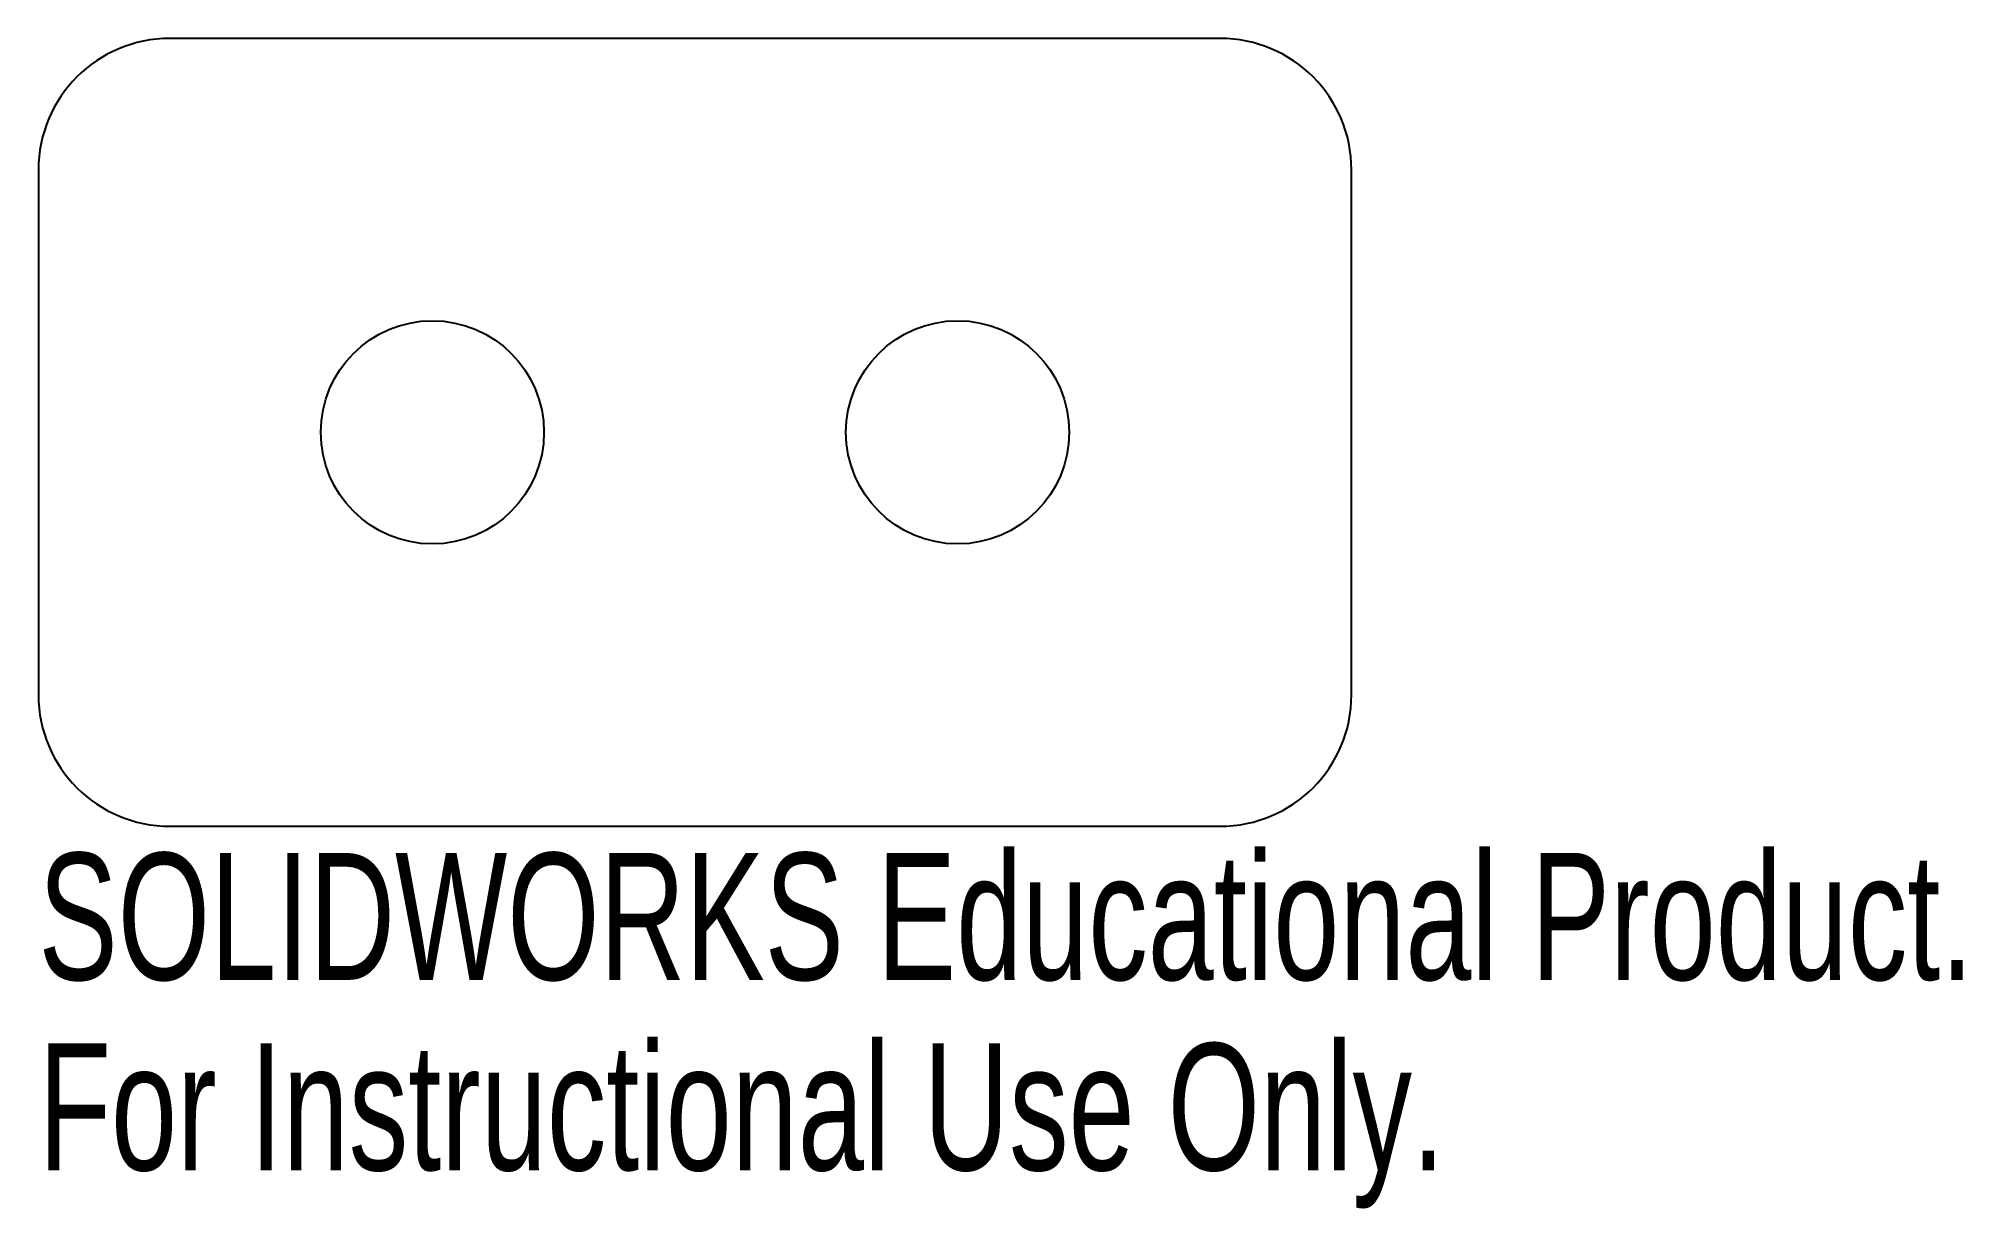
# Model space of a CAD drawing. Header units: millimetres. Extents: x -25 to 48.3, y -29.6 to 15.
import ezdxf

# ---------------------------------------------------------------- set-up
doc = ezdxf.new("R2010")
doc.units = ezdxf.units.MM
doc.styles.add('SLDTEXTSTYLE0', font='TXT', dxfattribs={"width": 0.7})

msp = doc.modelspace()

# ---------------------------------------------------------------- linework, layer by layer
at = {"color": 7, "linetype": 'Continuous', "lineweight": 25}
for p, q in [((20, 15), (-20, 15)), ((-25, 10), (-25, -10)), ((25, -10), (25, 10)), ((-20, -15), (20, -15))]:
    msp.add_line(p, q, dxfattribs=at)
for centre in [(-10, 0), (10, 0)]:
    msp.add_circle(centre, 4.25, dxfattribs=at)
for centre, start, end in [((-20, 10), 90, 180), ((20, 10), 0, 90), ((-20, -10), 180, 270), ((20, -10), 270, 0)]:
    msp.add_arc(centre, 5, start, end, dxfattribs=at)

# ---------------------------------------------------------------- texts
at = {"color": 7, "linetype": 'Continuous', "char_height": 4.83362, "attachment_point": 1, "style": 'SLDTEXTSTYLE0'}
for s, insert in [('SOLIDWORKS Educational Product.', (-25, -16.02)), ('For Instructional Use Only.', (-25, -23.27))]:
    msp.add_mtext(s, dxfattribs=dict(at, insert=insert))

doc.saveas('drawing.dxf')
